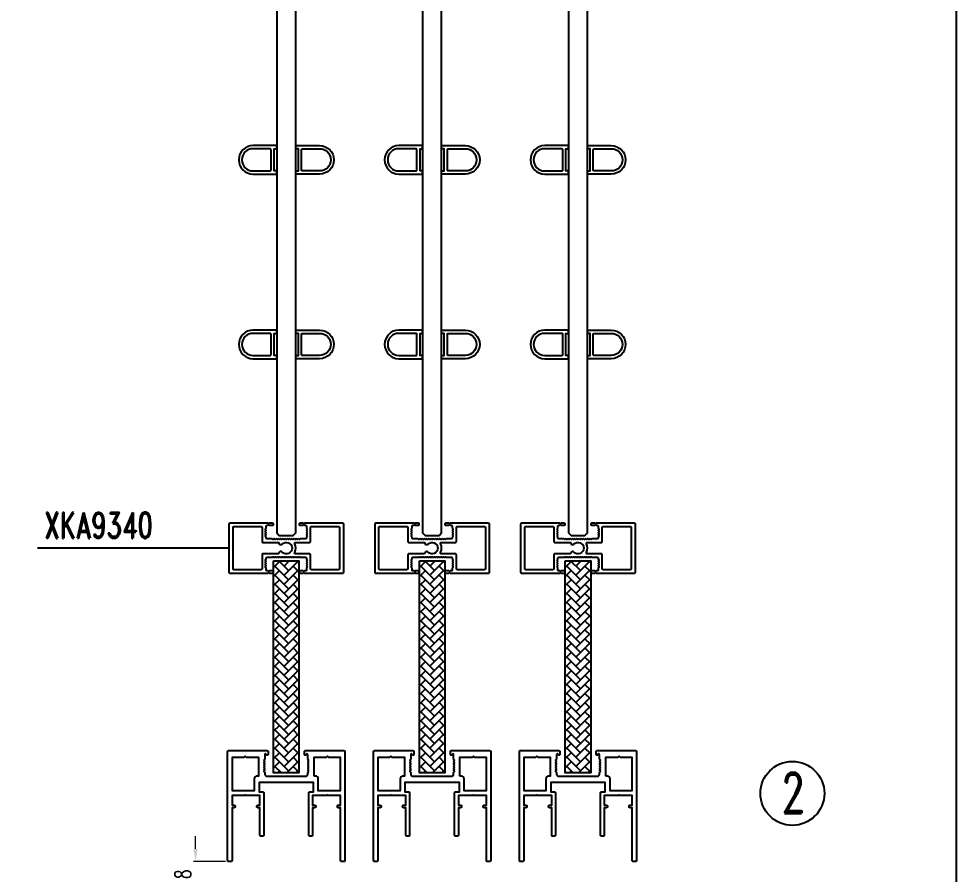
# Model space of a CAD drawing. Header units: millimetres. Extents: x 4423 to 13326, y -1516 to 5738.
# Drawn here: x 7872.3 to 8168, y 3382.8 to 3652.7 of the extents above; entities that cross this region are included whole.
import ezdxf

# ---------------------------------------------------------------- set-up
doc = ezdxf.new("R2010")
doc.units = ezdxf.units.MM
doc.header["$LTSCALE"] = 0.5
doc.layers.add('玻璃', color=4, linetype='Continuous')
doc.layers.add('铝型材', color=1, linetype='Continuous')
doc.styles.add('CTXT', font='romand.shx', dxfattribs={"width": 0.7, "height": 5})
doc.styles.add('汇总标注', font='romand.shx', dxfattribs={"width": 0.7, "height": 5})
doc.dimstyles.new('1汇总比例', dxfattribs={"dimscale": 0, "dimtxt": 5, "dimasz": 4, "dimexe": 0.7, "dimexo": 0.625, "dimgap": 1.5, "dimtad": 1, "dimzin": 9, "dimdsep": 46, "dimtxsty": '汇总标注', "dimcen": 0, "dimclrd": 3, "dimclre": 3, "dimclrt": 2, "dimadec": 1, "dimazin": 2, "dimtfac": 1, "dimtofl": 0, "dimtmove": 0, "dimatfit": 3, "dimfxl": 0, "dimtolj": 1, "dimlwd": 13, "dimlwe": 13, "dimarcsym": 0})

# ---------------------------------------------------------------- blocks, each defined once
blk = doc.blocks.new('*D244')
at = {"layer": 'Defpoints', "color": 0, "ltscale": 0.4, "transparency": 16777216}
for p in [(7938.22, 3386.77), (7928.11, 3378.77), (7938.22, 3378.77)]:
    blk.add_point(p, dxfattribs=at)
at = {"layer": '铝型材', "color": 3, "lineweight": 13, "ltscale": 0.4, "transparency": 16777216}
for p, q in [((7928.11, 3390.77), (7928.11, 3394.77)), ((7937.59, 3386.77), (7927.41, 3386.77)), ((7937.59, 3378.77), (7927.41, 3378.77)), ((7928.11, 3374.77), (7928.11, 3370.77))]:
    blk.add_line(p, q, dxfattribs=at)
at = {"layer": '铝型材', "color": 3, "ltscale": 0.4, "transparency": 16777216}
for points in [[(7927.44, 3390.77), (7928.78, 3390.77), (7928.11, 3386.77)], [(7927.44, 3374.77), (7928.78, 3374.77), (7928.11, 3378.77)]]:
    blk.add_solid(points, dxfattribs=at)
at = {"layer": '铝型材', "color": 2, "ltscale": 0.4, "transparency": 16777216, "insert": (7924.11, 3382.77), "char_height": 5, "attachment_point": 5, "rotation": 90, "style": '汇总标注'}
blk.add_mtext('\\A1;8', dxfattribs=at)
blk = doc.blocks.new('EB6588-X', base_point=(40.95, 39.28))
at = {"layer": '铝型材', "ltscale": 0.4}
for points in [[(47.36, 46.22), (47.05, 45.91, -0.668179), (46.7, 46.05), (46.7, 47.08, -0.414214), (46.9, 47.28), (59.15, 47.28, -0.414214), (59.45, 46.98), (59.45, 12.58, -0.414214), (59.15, 12.28), (58.35, 12.28, -0.414214), (58.05, 12.58), (58.05, 29.28), (57.35, 29.28, -0.414214), (57.05, 29.58), (57.05, 29.78, -0.414214), (57.35, 30.08), (58.05, 30.08), (58.05, 33.08), (54.25, 33.08), (53.95, 33.38), (53.65, 33.08), (49.25, 33.08), (49.25, 30.08), (49.95, 30.08, -0.414214), (50.25, 29.78), (50.25, 29.58, -0.414214), (49.95, 29.28), (49.25, 29.28), (49.25, 20.58, -0.414214), (48.95, 20.28), (48.35, 20.28, -0.414214), (48.05, 20.58), (48.05, 33.98, -0.414214), (48.35, 34.28), (49.55, 34.28), (49.55, 37.28), (32.35, 37.28), (32.35, 34.28), (33.55, 34.28, -0.414214), (33.85, 33.98), (33.85, 20.58, -0.414214), (33.55, 20.28), (32.95, 20.28, -0.414214), (32.65, 20.58), (32.65, 29.28), (31.95, 29.28, -0.414214), (31.65, 29.58), (31.65, 29.78, -0.414214), (31.95, 30.08), (32.65, 30.08), (32.65, 33.08), (28.25, 33.08), (27.95, 33.38), (27.65, 33.08), (23.85, 33.08), (23.85, 30.08), (24.55, 30.08, -0.414214), (24.85, 29.78), (24.85, 29.58, -0.414214), (24.55, 29.28), (23.85, 29.28), (23.85, 12.58, -0.414214), (23.55, 12.28), (22.75, 12.28, -0.414214), (22.45, 12.58), (22.45, 46.98, -0.414214), (22.75, 47.28), (35, 47.28, -0.414214), (35.2, 47.08), (35.2, 46.05, -0.668179), (34.86, 45.91), (34.55, 46.22, 0.668179), (34.2, 46.08), (34.2, 44.58), (33.9, 44.28), (34.2, 43.98), (33.9, 43.68), (34.2, 43.38), (33.9, 43.08), (34.2, 42.78), (33.9, 42.48), (34.2, 42.18), (33.9, 41.88), (34.2, 41.58), (33.9, 41.28), (34.2, 40.98), (33.9, 40.68), (34.2, 40.38), (34.2, 39.78, 0.414214), (34.7, 39.28), (47.2, 39.28, 0.414214), (47.7, 39.78), (47.7, 40.38), (48, 40.68), (47.7, 40.98), (48, 41.28), (47.7, 41.58), (48, 41.88), (47.7, 42.18), (48, 42.48), (47.7, 42.78), (48, 43.08), (47.7, 43.38), (48, 43.68), (47.7, 43.98), (48, 44.28), (47.7, 44.58), (47.7, 46.08, 0.668179)], [(30.85, 38.28), (30.85, 34.58), (23.95, 34.58), (23.95, 45.28), (27.65, 45.28), (27.95, 45.58), (28.25, 45.28), (32.2, 45.28), (32.2, 39.28), (31.85, 39.28, 0.414214)], [(49.7, 39.28), (49.7, 45.28), (53.65, 45.28), (53.95, 45.58), (54.25, 45.28), (57.95, 45.28), (57.95, 34.58), (51.05, 34.58), (51.05, 38.28, 0.414214), (50.05, 39.28)]]:
    blk.add_lwpolyline(points, format="xyb", close=True, dxfattribs=at)
blk = doc.blocks.new('AX-781', base_point=(30.2, 7.13))
at = {"layer": '铝型材', "ltscale": 0.4}
for points in [[(25.7, 13.83), (25.7, 6.33), (26.7, 6.33), (26.7, 7.13), (33.7, 7.13), (33.7, 6.33), (34.7, 6.33), (34.7, 13.83, 1)], [(33.7, 8.43), (33.7, 13.83, 1), (26.7, 13.83), (26.7, 8.43, 0.414214), (27, 8.13), (33.4, 8.13, 0.414214)]]:
    blk.add_lwpolyline(points, format="xyb", close=True, dxfattribs=at)
blk = doc.blocks.new('XKA9340', base_point=(31.19, 16.55))
at = {"layer": '铝型材', "ltscale": 0.4}
for points in [[(24.74, 13.25), (24.74, 13.08, -0.267949), (24.64, 12.91, 0.57735), (24.64, 12.56, -0.267949), (24.74, 12.39, -0.267949), (24.64, 12.21, 0.57735), (24.64, 11.87, -0.267949), (24.74, 11.69, -0.267949), (24.64, 11.52, 0.57735), (24.64, 11.18, -0.267949), (24.74, 11, -0.267949), (24.64, 10.83, 0.57735), (24.64, 10.48, -0.267949), (24.74, 10.31), (24.74, 9.75, 0.414214), (25.04, 9.45), (25.39, 9.45), (25.69, 9.15), (25.99, 9.45), (26.74, 9.45, -0.414214), (27.04, 9.15), (27.04, 8.85, -0.414214), (26.74, 8.55), (25.99, 8.55), (25.69, 8.85), (25.39, 8.55), (13.49, 8.55, -0.414214), (13.19, 8.85), (13.19, 16.55), (13.19, 24.25, -0.414214), (13.49, 24.55), (25.39, 24.55), (25.69, 24.25), (25.99, 24.55), (26.74, 24.55, -0.414214), (27.04, 24.25), (27.04, 23.95, -0.414214), (26.74, 23.65), (25.99, 23.65), (25.69, 23.95), (25.39, 23.65), (25.04, 23.65, 0.414214), (24.74, 23.35), (24.74, 22.8, -0.267949), (24.64, 22.62, 0.57735), (24.64, 22.28, -0.267949), (24.74, 22.1, -0.267949), (24.64, 21.93, 0.57735), (24.64, 21.58, -0.267949), (24.74, 21.41, -0.267949), (24.64, 21.24, 0.57735), (24.64, 20.89, -0.267949), (24.74, 20.72, -0.267949), (24.64, 20.54, 0.57735), (24.64, 20.2, -0.267949), (24.74, 20.02), (24.74, 19.85, 0.414214), (25.04, 19.55), (26.69, 19.55, -0.267949), (26.86, 19.45, 0.57735), (27.21, 19.45, -0.57735), (27.55, 19.45, 0.267949), (27.73, 19.35, 0.267949), (27.9, 19.45, -0.267949), (28.07, 19.55, -0.267949), (28.25, 19.45, 0.267949), (28.42, 19.35, 0.267949), (28.59, 19.45, -0.267949), (28.76, 19.55, -0.267949), (28.94, 19.45, 0.267949), (29.11, 19.35, 0.267949), (29.28, 19.45, -0.267949), (29.46, 19.55, -0.267949), (29.63, 19.45, 0.267949), (29.8, 19.35, 0.267949), (29.98, 19.45, -0.267949), (30.15, 19.55, -0.267949), (30.32, 19.45, 0.267949), (30.5, 19.35, 0.267949), (30.67, 19.45, -0.267949), (30.84, 19.55, -0.267949), (31.02, 19.45, 0.267949), (31.19, 19.35, 0.267949), (31.36, 19.45, -0.267949), (31.54, 19.55, -0.267949), (31.71, 19.45, 0.267949), (31.88, 19.35, 0.267949), (32.06, 19.45, -0.267949), (32.23, 19.55, -0.267949), (32.4, 19.45, 0.267949), (32.58, 19.35, 0.267949), (32.75, 19.45, -0.267949), (32.92, 19.55, -0.267949), (33.09, 19.45, 0.267949), (33.27, 19.35, 0.267949), (33.44, 19.45, -0.267949), (33.61, 19.55, -0.267949), (33.79, 19.45, 0.267949), (33.96, 19.35, 0.267949), (34.13, 19.45, -0.267949), (34.31, 19.55, -0.267949), (34.48, 19.45, 0.267949), (34.65, 19.35, 0.267949), (34.83, 19.45, -0.57735), (35.17, 19.45, 0.57735), (35.52, 19.45, -0.267949), (35.69, 19.55), (37.34, 19.55, 0.414214), (37.64, 19.85), (37.64, 20.02, -0.267949), (37.74, 20.2, 0.57735), (37.74, 20.54, -0.267949), (37.64, 20.72, -0.267949), (37.74, 20.89, 0.57735), (37.74, 21.24, -0.267949), (37.64, 21.41, -0.267949), (37.74, 21.58, 0.57735), (37.74, 21.93, -0.267949), (37.64, 22.1, -0.267949), (37.74, 22.28, 0.57735), (37.74, 22.62, -0.267949), (37.64, 22.8), (37.64, 23.35, 0.414214), (37.34, 23.65), (36.99, 23.65), (36.69, 23.95), (36.39, 23.65), (35.64, 23.65, -0.414214), (35.34, 23.95), (35.34, 24.25, -0.414214), (35.64, 24.55), (36.39, 24.55), (36.69, 24.25), (36.99, 24.55), (48.89, 24.55, -0.414214), (49.19, 24.25), (49.19, 16.55), (49.19, 8.85, -0.414214), (48.89, 8.55), (36.99, 8.55), (36.69, 8.85), (36.39, 8.55), (35.64, 8.55, -0.414214), (35.34, 8.85), (35.34, 9.15, -0.414214), (35.64, 9.45), (36.39, 9.45), (36.69, 9.15), (36.99, 9.45), (37.34, 9.45, 0.414214), (37.64, 9.75), (37.64, 10.31, -0.267949), (37.74, 10.48, 0.57735), (37.74, 10.83, -0.267949), (37.64, 11, -0.267949), (37.74, 11.18, 0.57735), (37.74, 11.52, -0.267949), (37.64, 11.69, -0.267949), (37.74, 11.87, 0.57735), (37.74, 12.21, -0.267949), (37.64, 12.39, -0.267949), (37.74, 12.56, 0.57735), (37.74, 12.91, -0.267949), (37.64, 13.08), (37.64, 13.25, 0.414214), (37.34, 13.55), (35.69, 13.55, -0.267949), (35.52, 13.65, 0.57735), (35.17, 13.65, -0.57735), (34.83, 13.65, 0.267949), (34.65, 13.75, 0.267949), (34.48, 13.65, -0.267949), (34.31, 13.55, -0.267949), (34.13, 13.65, 0.267949), (33.96, 13.75, 0.267949), (33.79, 13.65, -0.267949), (33.61, 13.55, -0.267949), (33.44, 13.65, 0.267949), (33.27, 13.75, 0.267949), (33.09, 13.65, -0.267949), (32.92, 13.55, -0.267949), (32.75, 13.65, 0.267949), (32.58, 13.75, 0.267949), (32.4, 13.65, -0.267949), (32.23, 13.55, -0.267949), (32.06, 13.65, 0.267949), (31.88, 13.75, 0.267949), (31.71, 13.65, -0.267949), (31.54, 13.55, -0.267949), (31.36, 13.65, 0.267949), (31.19, 13.75, 0.267949), (31.02, 13.65, -0.267949), (30.84, 13.55, -0.267949), (30.67, 13.65, 0.267949), (30.5, 13.75, 0.267949), (30.32, 13.65, -0.267949), (30.15, 13.55, -0.267949), (29.98, 13.65, 0.267949), (29.8, 13.75, 0.267949), (29.63, 13.65, -0.267949), (29.46, 13.55, -0.267949), (29.28, 13.65, 0.267949), (29.11, 13.75, 0.267949), (28.94, 13.65, -0.267949), (28.76, 13.55, -0.267949), (28.59, 13.65, 0.267949), (28.42, 13.75, 0.267949), (28.25, 13.65, -0.267949), (28.07, 13.55, -0.267949), (27.9, 13.65, 0.267949), (27.73, 13.75, 0.267949), (27.55, 13.65, -0.57735), (27.21, 13.65, 0.57735), (26.86, 13.65, -0.267949), (26.69, 13.55), (25.04, 13.55, 0.414214)], [(23.54, 14.45), (23.54, 10.05, -0.414214), (23.24, 9.75), (14.69, 9.75, -0.414214), (14.39, 10.05), (14.39, 23.05, -0.414214), (14.69, 23.35), (23.24, 23.35, -0.414214), (23.54, 23.05), (23.54, 18.65, 0.414214), (23.84, 18.35), (28.6, 18.35, -0.355911), (28.89, 18.11, 0.600192), (29.91, 17.81, -2.445695), (29.91, 15.29, 0.600192), (28.89, 14.99, -0.355911), (28.6, 14.75), (23.84, 14.75, 0.414214)], [(38.84, 18.65), (38.84, 23.05, -0.414214), (39.14, 23.35), (47.69, 23.35, -0.414214), (47.99, 23.05), (47.99, 10.05, -0.414214), (47.69, 9.75), (39.14, 9.75, -0.414214), (38.84, 10.05), (38.84, 14.45, 0.414214), (38.54, 14.75), (34.13, 14.75, -0.560232), (33.86, 15.19, 0.240408), (33.86, 17.92, -0.560232), (34.13, 18.35), (38.54, 18.35, 0.414214)]]:
    blk.add_lwpolyline(points, format="xyb", close=True, dxfattribs=at)

msp = doc.modelspace()

# ---------------------------------------------------------------- hatches: boundary and pattern name
at = {"layer": '铝型材', "ltscale": 0.4}
h = msp.add_hatch(dxfattribs=at)
h.set_pattern_fill('AR-HBONE', color=256, scale=0.02, style=0)
h.set_pattern_definition([(45, (-659.2755, 0), (3e-16, 2.87368196), [6.096, -2.032]), (135, (-657.8387, 1.4368), (3e-16, 2.87368196), [6.096, -2.032])])
h.paths.add_polyline_path([(7952.7166, 3481.6819), (7960.7166, 3481.6819), (7960.7166, 3414.77), (7952.7166, 3414.77)])
h = msp.add_hatch(dxfattribs=at)
h.set_pattern_fill('AR-HBONE', color=256, scale=0.02, style=0)
h.set_pattern_definition([(45, (-613.2755, 0), (3e-16, 2.87368196), [6.096, -2.032]), (135, (-611.8387, 1.4368), (3e-16, 2.87368196), [6.096, -2.032])])
h.paths.add_polyline_path([(7998.7166, 3481.6819), (8006.7166, 3481.6819), (8006.7166, 3414.77), (7998.7166, 3414.77)])
h = msp.add_hatch(dxfattribs=at)
h.set_pattern_fill('AR-HBONE', color=256, scale=0.02, style=0)
h.set_pattern_definition([(45, (-567.2755, 0), (3e-16, 2.87368196), [6.096, -2.032]), (135, (-565.8387, 1.4368), (3e-16, 2.87368196), [6.096, -2.032])])
h.paths.add_polyline_path([(8044.7166, 3481.6819), (8052.7166, 3481.6819), (8052.7166, 3414.77), (8044.7166, 3414.77)])

# ---------------------------------------------------------------- linework, layer by layer
at = {"layer": '玻璃', "color": 4}
for points in [[(7954.5167, 3720.9382), (7953.7166, 3720.138), (7953.7166, 3490.4819), (7954.5166, 3489.6819), (7958.9166, 3489.6819), (7959.7166, 3490.4819), (7959.7166, 3720.1382), (7958.9166, 3720.9382), (7954.5166, 3720.9382), (7953.7166, 3720.1382)], [(8000.5167, 3720.9382), (7999.7166, 3720.138), (7999.7166, 3490.4819), (8000.5166, 3489.6819), (8004.9166, 3489.6819), (8005.7166, 3490.4819), (8005.7166, 3720.1382), (8004.9166, 3720.9382), (8000.5166, 3720.9382), (7999.7166, 3720.1382)], [(8046.5167, 3720.9382), (8045.7166, 3720.138), (8045.7166, 3490.4819), (8046.5166, 3489.6819), (8050.9166, 3489.6819), (8051.7166, 3490.4819), (8051.7166, 3720.1382), (8050.9166, 3720.9382), (8046.5166, 3720.9382), (8045.7166, 3720.1382)]]:
    msp.add_lwpolyline(points, dxfattribs=at)
at = {"layer": '铝型材', "color": 1}
msp.add_line((7938.7166, 3485.6819), (7878.221, 3485.6819), dxfattribs=at)
at = {"layer": '铝型材', "linetype": 'ByBlock', "lineweight": -3}
msp.add_lwpolyline([(7580.0064, 3922.6747), (8168.0064, 3922.6747), (8168.0064, 3091.0747), (7580.0064, 3091.0747)], close=True, dxfattribs=at)
at = {"layer": '铝型材', "ltscale": 0.4}
for points in [[(7952.7166, 3481.6819), (7960.7166, 3481.6819), (7960.7166, 3414.77), (7952.7166, 3414.77)], [(7998.7166, 3481.6819), (8006.7166, 3481.6819), (8006.7166, 3414.77), (7998.7166, 3414.77)], [(8044.7166, 3481.6819), (8052.7166, 3481.6819), (8052.7166, 3414.77), (8044.7166, 3414.77)]]:
    msp.add_lwpolyline(points, close=True, dxfattribs=at)
at = {"layer": '铝型材', "color": 1, "ltscale": 0.4}
msp.add_circle((8116.3273, 3408.2862), 10.08, dxfattribs=at)

# ---------------------------------------------------------------- block references
at = {"layer": '铝型材', "ltscale": 0.4, "rotation": 90}
for p in [(7952.9166, 3608.1991), (7998.9166, 3608.1991), (8044.9166, 3608.1991), (7952.9166, 3549.9536), (7998.9166, 3549.9536), (8044.9166, 3549.9536)]:
    msp.add_blockref('AX-781', p, dxfattribs=at)
at = {"layer": '铝型材', "ltscale": 0.4, "xscale": -1, "rotation": 270}
for p in [(7960.5166, 3608.1991), (8006.5166, 3608.1991), (8052.5166, 3608.1991), (7960.5166, 3549.9536), (8006.5166, 3549.9536), (8052.5166, 3549.9536)]:
    msp.add_blockref('AX-781', p, dxfattribs=at)
at = {"layer": '铝型材', "ltscale": 0.4}
for name, p in [('XKA9340', (7956.7166, 3485.6819)), ('XKA9340', (8002.7166, 3485.6819)), ('XKA9340', (8048.7166, 3485.6819)), ('EB6588-X', (7956.7166, 3413.77)), ('EB6588-X', (8002.7166, 3413.77)), ('EB6588-X', (8048.7166, 3413.77))]:
    msp.add_blockref(name, p, dxfattribs=at)

# ---------------------------------------------------------------- texts
at = {"layer": '铝型材', "color": 1, "style": 'CTXT', "width": 0.7}
for s, height, p in [('XKA9340', 8.1, (7880.3836, 3488.8672)), ('2', 12.7734, (8112.7108, 3402.0345))]:
    msp.add_text(s, height=height, dxfattribs=at).set_placement(p)

# ---------------------------------------------------------------- dimensions: what is measured, and where the dimension line sits
at = {"layer": '铝型材', "ltscale": 0.4}
dim = msp.add_linear_dim(base=(7928.1101, 3378.77), p1=(7938.2159, 3386.77), p2=(7938.2159, 3378.77), angle=90, dimstyle='1汇总比例', override={"dimscale": 1}, dxfattribs=at)
dim.commit()
dim.dimension.update_dxf_attribs({"geometry": '*D244', "text_midpoint": (7924.1101, 3382.77)})

doc.saveas('drawing.dxf')
